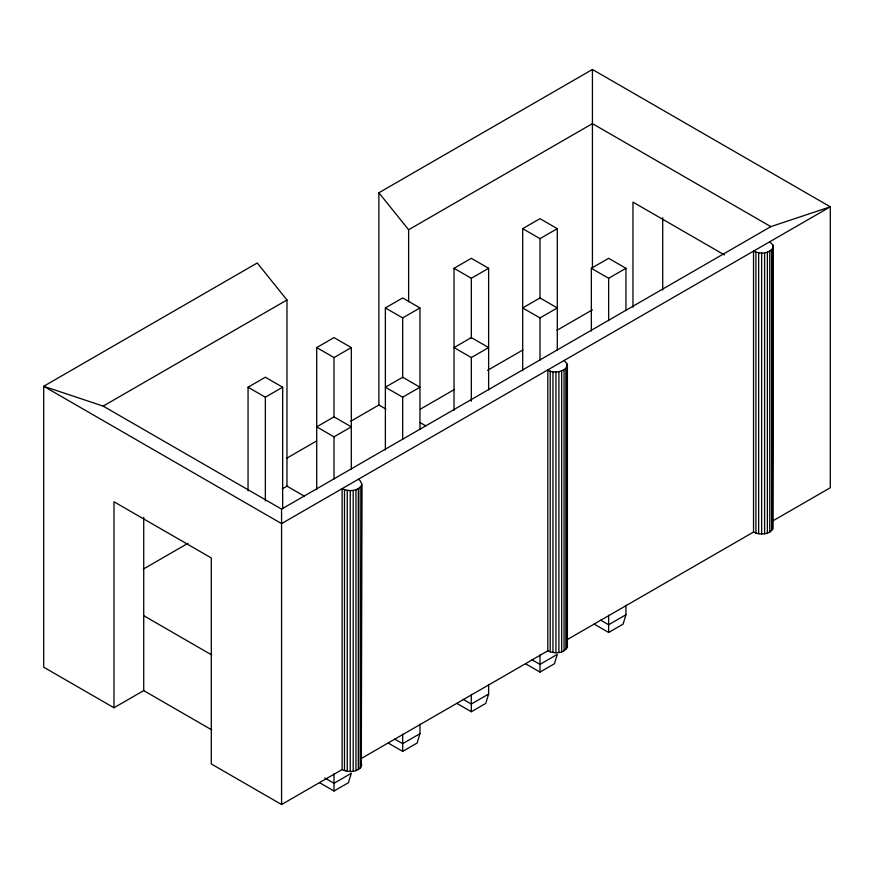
<?xml version="1.0" encoding="UTF-8"?>
<svg xmlns="http://www.w3.org/2000/svg" width="874" height="874" viewBox="0 0 874 874"><rect width="100%" height="100%" fill="white"/><g stroke="black" fill="none" stroke-linecap="round" stroke-linejoin="round"><path stroke-width="1.31" d="M211.716 729.866L143.718 690.602L113.981 707.765L113.981 501.763L211.29 557.951L211.29 763.952L281.57 804.528L342.116 769.568C348.092 772.54 357.182 772.54 361.312 766.596L361.694 483.978L360.164 480.667L358.34 479.291M361.312 766.596L361.694 483.978M564.047 360.525C574.524 369.079 554.16 375.612 547.823 369.888L547.823 650.802L361.869 758.162M547.823 650.802C553.887 653.927 565.194 653.927 567.401 646.126L567.401 365.212M566.396 640.085L753.53 532.048C759.506 535.008 768.585 535.008 772.714 529.076L773.108 246.446L772.714 244.731L769.754 241.77M772.714 529.076L773.108 246.446M419.968 724.131L419.968 733.679L417.106 743.042L402.674 751.378L388.231 743.042M488.632 684.484L488.632 694.032L485.769 703.406L471.326 711.742L456.894 703.406M625.948 605.212L625.948 614.761L623.086 624.123L608.643 632.459L594.211 624.123M342.116 769.568L342.116 488.653C348.092 491.625 357.182 491.625 361.312 485.682M753.53 532.048L753.53 251.133C759.506 254.094 768.585 254.094 772.714 248.161M350.54 421.377L378.879 405.012L378.879 192.761L592.43 69.472L830.3 206.81L830.3 487.725L773.239 520.664M103.165 406.104L281.57 509.105L770.835 226.628L830.3 206.81L281.57 523.613L43.7 386.275L103.165 406.104L286.978 299.979L257.24 262.987L43.7 386.275L43.7 667.19L113.981 707.765M408.617 301.781L408.617 229.753L592.43 123.627L770.835 226.628M248.052 490.882L248.052 387.215L265.357 377.229L282.652 387.215L282.652 508.613M316.716 489.604L316.716 347.579L334.01 337.582L351.315 347.579L351.315 469.141M385.368 449.957L385.368 307.932L402.674 297.947L419.968 307.932L419.968 429.495M454.032 410.321L454.032 268.296L471.326 258.311L488.632 268.296L488.632 389.859M522.685 370.685L522.685 228.66L539.99 218.664L557.284 228.66L557.284 350.223M248.052 387.215L265.357 397.2L282.652 387.215M316.716 347.579L334.01 357.564L351.315 347.579M385.368 307.932L402.674 317.928L419.968 307.932M454.032 268.296L471.326 278.282L488.632 268.296M522.685 228.66L539.99 238.646L557.284 228.66M591.348 331.038L591.348 268.296L608.643 258.311L625.948 268.296L625.948 310.576M286.77 458.195L316.29 441.141M334.01 436.847L351.315 426.851L334.01 416.865L316.716 426.851L334.01 436.847L334.01 479.127M402.674 397.2L419.968 387.215L402.674 377.229L385.368 387.215L402.674 397.2L402.674 439.491M471.326 357.564L488.632 347.579L471.326 337.582L454.032 347.579L471.326 357.564L471.326 401.21M539.99 317.928L557.284 307.932L539.99 297.947L522.685 307.932L539.99 317.928L539.99 360.208M591.348 268.296L608.643 278.282L625.948 268.296M143.227 569.149L188.008 543.3M282.269 488.883L286.978 486.163L304.13 496.061M420.405 409.13L454.567 389.4M487.561 370.358L522.914 349.95M557.077 330.219L592.43 309.811M419.968 733.679L402.674 743.665L394.6 739M488.632 694.032L471.326 704.029L463.253 699.364M625.948 614.761L608.643 624.746L600.569 620.081M319.567 782.678L334.01 791.014L348.453 782.678L351.315 773.315L334.01 783.301L324.789 777.98M525.547 663.759L539.99 672.095L554.433 663.759L557.284 654.397L539.99 664.382L531.916 659.728M724.426 254.924L632.973 202.123L632.973 307.277M420.055 422.535L425.769 425.835M378.879 405.012L385.882 409.043M143.718 615.689L211.716 654.954M378.879 192.761L408.617 229.753M567.018 644.411L567.401 646.126M361.312 763.177L361.694 764.892M772.714 244.731L772.714 247.462M771.578 249.756L771.578 530.671M769.754 251.133L769.754 532.048M767.372 252.182L767.372 533.096M764.608 252.837L764.608 533.752M761.636 253.067L761.636 533.981M758.676 252.837L758.676 533.752M755.912 252.182L755.912 533.096M662.711 217.702L662.711 290.004M608.643 278.282L608.643 320.572M608.643 615.198L608.643 632.459M592.43 69.472L592.43 267.684M567.018 363.497L567.018 647.842M565.871 368.522L565.871 649.437M564.047 369.888L564.047 650.802M561.665 370.947L561.665 651.862M558.901 371.603L558.901 652.517M555.94 371.832L555.94 652.747M552.969 371.603L552.969 652.517M550.205 370.947L550.205 651.862M539.99 238.646L539.99 298.657M539.99 654.834L539.99 672.095M471.326 278.282L471.326 338.304M471.326 694.48L471.326 711.742M402.674 317.928L402.674 377.939M402.674 734.116L402.674 751.378M360.164 487.288L360.164 768.202M358.34 488.653L358.34 769.568M355.969 489.702L355.969 770.617M353.194 490.369L353.194 771.283M350.234 490.598L350.234 771.513M347.262 490.369L347.262 771.283M344.498 489.702L344.498 770.617M334.01 357.564L334.01 417.575M334.01 773.752L334.01 791.014M286.978 299.979L286.978 486.163M281.57 509.105L281.57 804.528M265.357 397.2L265.357 500.868M143.718 517.375L143.718 690.602"/></g></svg>
